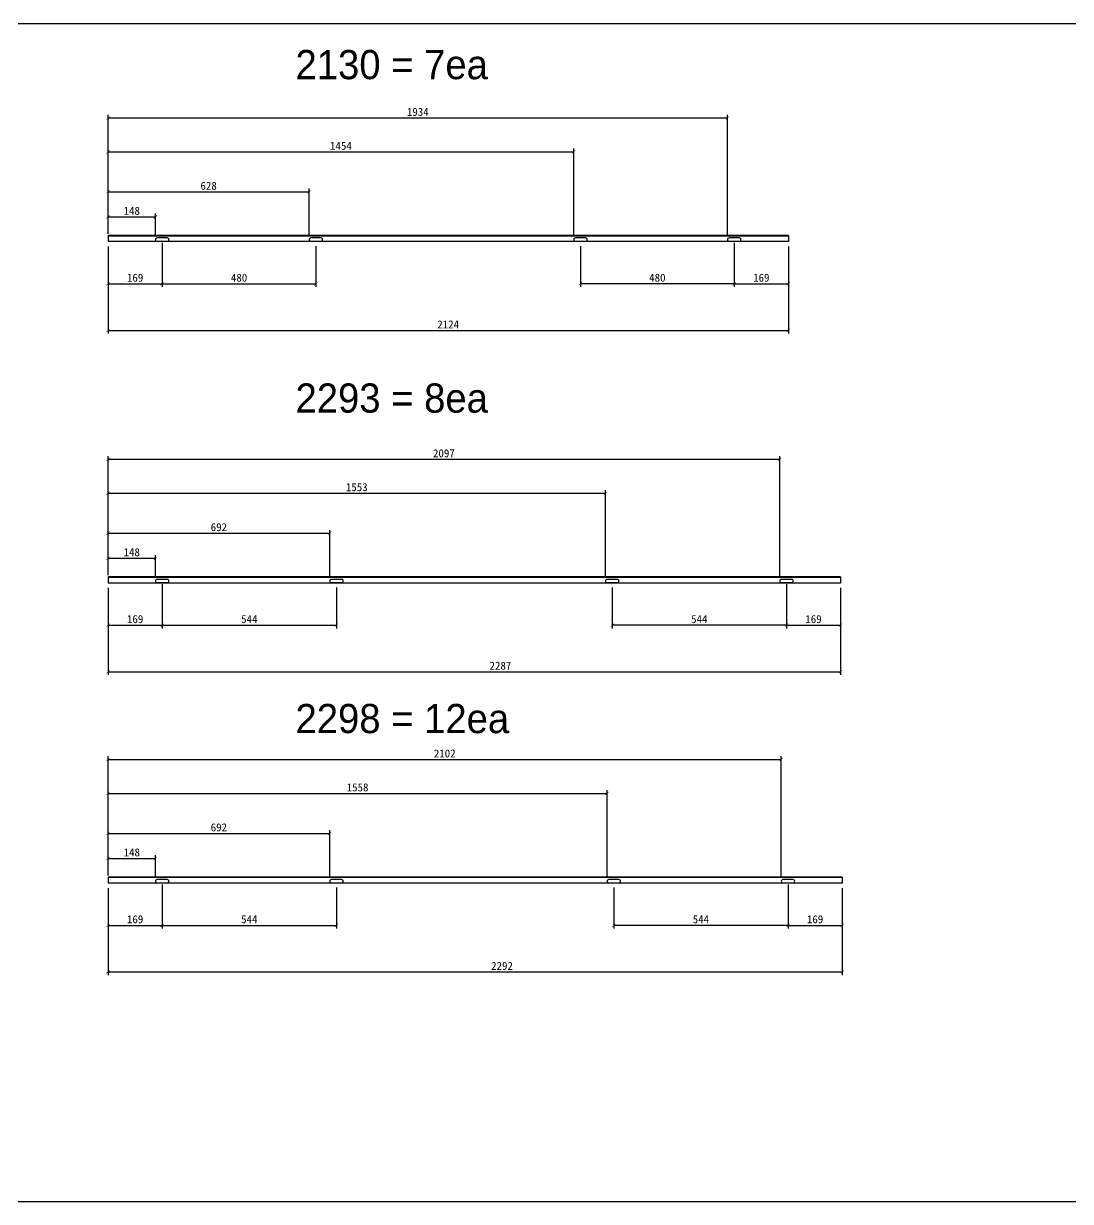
# Model space of a CAD drawing. Header units: millimetres. Extents: x -44117 to 256353, y -2095463 to 65325.
# Drawn here: x 118289 to 121558, y -852491 to -848813 of the extents above; entities that cross this region are included whole.
import ezdxf

# ---------------------------------------------------------------- set-up
doc = ezdxf.new("R2010")
doc.units = ezdxf.units.MM
doc.header["$LTSCALE"] = 10
doc.dimstyles.new('ISO-25', dxfattribs={"dimtxt": 2.5, "dimasz": 2.5, "dimexe": 1, "dimexo": 1, "dimtad": 1, "dimtxsty": 'Standard', "dimblk": 'ARCHTICK', "dimcen": 2.5, "dimadec": 0, "dimazin": 0, "dimtfac": 1, "dimtmove": 0, "dimatfit": 3, "dimfxl": 0, "dimarcsym": 0})

# ---------------------------------------------------------------- blocks, each defined once
blk = doc.blocks.new('_ArchTick')
at = {"color": 0, "linetype": 'ByBlock', "const_width": 0.15}
blk.add_lwpolyline([(-0.5, -0.5), (0.5, 0.5)], dxfattribs=at)
blk = doc.blocks.new('*D5536')
at = {"color": 0, "lineweight": -2}
for p, q in [((118553.1, -849509), (118553.1, -849781.1)), ((120677.1, -849509), (120677.1, -849781.1)), ((118553.1, -849771.1), (120677.1, -849771.1))]:
    blk.add_line(p, q, dxfattribs=at)
at = {"layer": 'Defpoints', "color": 0}
for p in [(118553.1, -849494), (120677.1, -849494), (120677.1, -849771.1)]:
    blk.add_point(p, dxfattribs=at)
at = {"color": 0, "lineweight": -2, "xscale": 10, "yscale": 10, "zscale": 10, "rotation": 180}
blk.add_blockref('_ArchTick', (118553.1, -849771.1), dxfattribs=at)
at = {"color": 0, "lineweight": -2, "xscale": 10, "yscale": 10, "zscale": 10}
blk.add_blockref('_ArchTick', (120677.1, -849771.1), dxfattribs=at)
at = {"color": 0, "insert": (119615.1, -849752.3), "char_height": 25, "attachment_point": 5}
blk.add_mtext('2124', dxfattribs=at)
blk = doc.blocks.new('*D5537')
at = {"color": 0, "lineweight": -2}
for p, q in [((118553.1, -849509), (118553.1, -849635.6)), ((118722.1, -849497.6), (118722.1, -849635.6)), ((118553.1, -849625.6), (118722.1, -849625.6))]:
    blk.add_line(p, q, dxfattribs=at)
at = {"layer": 'Defpoints', "color": 0}
for p in [(118722.1, -849482.6), (118553.1, -849494), (118722.1, -849625.6)]:
    blk.add_point(p, dxfattribs=at)
at = {"color": 0, "lineweight": -2, "xscale": 10, "yscale": 10, "zscale": 10, "rotation": 180}
blk.add_blockref('_ArchTick', (118553.1, -849625.6), dxfattribs=at)
at = {"color": 0, "lineweight": -2, "xscale": 10, "yscale": 10, "zscale": 10}
blk.add_blockref('_ArchTick', (118722.1, -849625.6), dxfattribs=at)
at = {"color": 0, "insert": (118637.6, -849606.8), "char_height": 25, "attachment_point": 5}
blk.add_mtext('169', dxfattribs=at)
blk = doc.blocks.new('*D5538')
at = {"color": 0, "lineweight": -2}
for p, q in [((120508.1, -849497.6), (120508.1, -849635.6)), ((120677.1, -849509), (120677.1, -849635.6)), ((120508.1, -849625.6), (120677.1, -849625.6))]:
    blk.add_line(p, q, dxfattribs=at)
at = {"layer": 'Defpoints', "color": 0}
for p in [(120508.1, -849482.6), (120677.1, -849494), (120677.1, -849625.6)]:
    blk.add_point(p, dxfattribs=at)
at = {"color": 0, "lineweight": -2, "xscale": 10, "yscale": 10, "zscale": 10, "rotation": 180}
blk.add_blockref('_ArchTick', (120508.1, -849625.6), dxfattribs=at)
at = {"color": 0, "lineweight": -2, "xscale": 10, "yscale": 10, "zscale": 10}
blk.add_blockref('_ArchTick', (120677.1, -849625.6), dxfattribs=at)
at = {"color": 0, "insert": (120592.6, -849606.8), "char_height": 25, "attachment_point": 5}
blk.add_mtext('169', dxfattribs=at)
blk = doc.blocks.new('*D5539')
at = {"color": 0, "lineweight": -2}
for p, q in [((118722.1, -849507.6), (118722.1, -849635.6)), ((119202.1, -849507.6), (119202.1, -849635.6)), ((118722.1, -849625.6), (119202.1, -849625.6))]:
    blk.add_line(p, q, dxfattribs=at)
at = {"layer": 'Defpoints', "color": 0}
for p in [(118722.1, -849492.6), (119202.1, -849492.6), (119202.1, -849625.6)]:
    blk.add_point(p, dxfattribs=at)
at = {"color": 0, "lineweight": -2, "xscale": 10, "yscale": 10, "zscale": 10, "rotation": 180}
blk.add_blockref('_ArchTick', (118722.1, -849625.6), dxfattribs=at)
at = {"color": 0, "lineweight": -2, "xscale": 10, "yscale": 10, "zscale": 10}
blk.add_blockref('_ArchTick', (119202.1, -849625.6), dxfattribs=at)
at = {"color": 0, "insert": (118962.1, -849606.8), "char_height": 25, "attachment_point": 5}
blk.add_mtext('480', dxfattribs=at)
blk = doc.blocks.new('*D5540')
at = {"color": 0, "lineweight": -2}
for p, q in [((120028.1, -849507.6), (120028.1, -849635.6)), ((120508.1, -849507.6), (120508.1, -849635.6)), ((120508.1, -849625.6), (120028.1, -849625.6))]:
    blk.add_line(p, q, dxfattribs=at)
at = {"layer": 'Defpoints', "color": 0}
for p in [(120028.1, -849492.6), (120508.1, -849492.6), (120028.1, -849625.6)]:
    blk.add_point(p, dxfattribs=at)
at = {"color": 0, "lineweight": -2, "xscale": 10, "yscale": 10, "zscale": 10, "rotation": 180}
blk.add_blockref('_ArchTick', (120028.1, -849625.6), dxfattribs=at)
at = {"color": 0, "lineweight": -2, "xscale": 10, "yscale": 10, "zscale": 10}
blk.add_blockref('_ArchTick', (120508.1, -849625.6), dxfattribs=at)
at = {"color": 0, "insert": (120268.1, -849606.8), "char_height": 25, "attachment_point": 5}
blk.add_mtext('480', dxfattribs=at)
blk = doc.blocks.new('*D5541')
at = {"color": 0, "lineweight": -2}
for p, q in [((118553.1, -849461.4), (118553.1, -849406.6)), ((118701.1, -849472.6), (118701.1, -849406.6)), ((118553.1, -849416.6), (118701.1, -849416.6))]:
    blk.add_line(p, q, dxfattribs=at)
at = {"layer": 'Defpoints', "color": 0}
for p in [(118701.1, -849416.6), (118553.1, -849476.4), (118701.1, -849487.6)]:
    blk.add_point(p, dxfattribs=at)
at = {"color": 0, "lineweight": -2, "xscale": 10, "yscale": 10, "zscale": 10, "rotation": 180}
blk.add_blockref('_ArchTick', (118553.1, -849416.6), dxfattribs=at)
at = {"color": 0, "lineweight": -2, "xscale": 10, "yscale": 10, "zscale": 10}
blk.add_blockref('_ArchTick', (118701.1, -849416.6), dxfattribs=at)
at = {"color": 0, "insert": (118627.1, -849397.9), "char_height": 25, "attachment_point": 5}
blk.add_mtext('148', dxfattribs=at)
blk = doc.blocks.new('*D5542')
at = {"color": 0, "lineweight": -2}
for p, q in [((118553.1, -849461.4), (118553.1, -849328.4)), ((118553.1, -849338.4), (119181.1, -849338.4)), ((119181.1, -849472.6), (119181.1, -849328.4))]:
    blk.add_line(p, q, dxfattribs=at)
at = {"layer": 'Defpoints', "color": 0}
for p in [(119181.1, -849338.4), (118553.1, -849476.4), (119181.1, -849487.6)]:
    blk.add_point(p, dxfattribs=at)
at = {"color": 0, "lineweight": -2, "xscale": 10, "yscale": 10, "zscale": 10, "rotation": 180}
blk.add_blockref('_ArchTick', (118553.1, -849338.4), dxfattribs=at)
at = {"color": 0, "lineweight": -2, "xscale": 10, "yscale": 10, "zscale": 10}
blk.add_blockref('_ArchTick', (119181.1, -849338.4), dxfattribs=at)
at = {"color": 0, "insert": (118867.1, -849319.7), "char_height": 25, "attachment_point": 5}
blk.add_mtext('628', dxfattribs=at)
blk = doc.blocks.new('*D5543')
at = {"color": 0, "lineweight": -2}
for p, q in [((118553.1, -849469.5), (118553.1, -849203.6)), ((118553.1, -849213.6), (120007.1, -849213.6)), ((120007.1, -849472.6), (120007.1, -849203.6))]:
    blk.add_line(p, q, dxfattribs=at)
at = {"layer": 'Defpoints', "color": 0}
for p in [(120007.1, -849213.6), (118553.1, -849484.5), (120007.1, -849487.6)]:
    blk.add_point(p, dxfattribs=at)
at = {"color": 0, "lineweight": -2, "xscale": 10, "yscale": 10, "zscale": 10, "rotation": 180}
blk.add_blockref('_ArchTick', (118553.1, -849213.6), dxfattribs=at)
at = {"color": 0, "lineweight": -2, "xscale": 10, "yscale": 10, "zscale": 10}
blk.add_blockref('_ArchTick', (120007.1, -849213.6), dxfattribs=at)
at = {"color": 0, "insert": (119280.1, -849194.9), "char_height": 25, "attachment_point": 5}
blk.add_mtext('1454', dxfattribs=at)
blk = doc.blocks.new('*D5544')
at = {"color": 0, "lineweight": -2}
for p, q in [((118553.1, -849469.5), (118553.1, -849097.7)), ((118553.1, -849107.7), (120487.1, -849107.7)), ((120487.1, -849472.6), (120487.1, -849097.7))]:
    blk.add_line(p, q, dxfattribs=at)
at = {"layer": 'Defpoints', "color": 0}
for p in [(120487.1, -849107.7), (118553.1, -849484.5), (120487.1, -849487.6)]:
    blk.add_point(p, dxfattribs=at)
at = {"color": 0, "lineweight": -2, "xscale": 10, "yscale": 10, "zscale": 10, "rotation": 180}
blk.add_blockref('_ArchTick', (118553.1, -849107.7), dxfattribs=at)
at = {"color": 0, "lineweight": -2, "xscale": 10, "yscale": 10, "zscale": 10}
blk.add_blockref('_ArchTick', (120487.1, -849107.7), dxfattribs=at)
at = {"color": 0, "insert": (119520.1, -849089), "char_height": 25, "attachment_point": 5}
blk.add_mtext('1934', dxfattribs=at)
blk = doc.blocks.new('*D5545')
at = {"color": 0, "lineweight": -2}
for p, q in [((118553.1, -850575.1), (118553.1, -850847.2)), ((120840.1, -850575.1), (120840.1, -850847.2)), ((118553.1, -850837.2), (120840.1, -850837.2))]:
    blk.add_line(p, q, dxfattribs=at)
at = {"layer": 'Defpoints', "color": 0}
for p in [(118553.1, -850560.1), (120840.1, -850560.1), (120840.1, -850837.2)]:
    blk.add_point(p, dxfattribs=at)
at = {"color": 0, "lineweight": -2, "xscale": 10, "yscale": 10, "zscale": 10, "rotation": 180}
blk.add_blockref('_ArchTick', (118553.1, -850837.2), dxfattribs=at)
at = {"color": 0, "lineweight": -2, "xscale": 10, "yscale": 10, "zscale": 10}
blk.add_blockref('_ArchTick', (120840.1, -850837.2), dxfattribs=at)
at = {"color": 0, "insert": (119778.1, -850818.5), "char_height": 25, "attachment_point": 5}
blk.add_mtext('2287', dxfattribs=at)
blk = doc.blocks.new('*D5546')
at = {"color": 0, "lineweight": -2}
for p, q in [((118553.1, -850575.1), (118553.1, -850701.7)), ((118722.1, -850563.7), (118722.1, -850701.7)), ((118553.1, -850691.7), (118722.1, -850691.7))]:
    blk.add_line(p, q, dxfattribs=at)
at = {"layer": 'Defpoints', "color": 0}
for p in [(118722.1, -850548.7), (118553.1, -850560.1), (118722.1, -850691.7)]:
    blk.add_point(p, dxfattribs=at)
at = {"color": 0, "lineweight": -2, "xscale": 10, "yscale": 10, "zscale": 10, "rotation": 180}
blk.add_blockref('_ArchTick', (118553.1, -850691.7), dxfattribs=at)
at = {"color": 0, "lineweight": -2, "xscale": 10, "yscale": 10, "zscale": 10}
blk.add_blockref('_ArchTick', (118722.1, -850691.7), dxfattribs=at)
at = {"color": 0, "insert": (118637.6, -850672.9), "char_height": 25, "attachment_point": 5}
blk.add_mtext('169', dxfattribs=at)
blk = doc.blocks.new('*D5547')
at = {"color": 0, "lineweight": -2}
for p, q in [((120671.1, -850563.7), (120671.1, -850701.7)), ((120840.1, -850575.1), (120840.1, -850701.7)), ((120671.1, -850691.7), (120840.1, -850691.7))]:
    blk.add_line(p, q, dxfattribs=at)
at = {"layer": 'Defpoints', "color": 0}
for p in [(120671.1, -850548.7), (120840.1, -850560.1), (120840.1, -850691.7)]:
    blk.add_point(p, dxfattribs=at)
at = {"color": 0, "lineweight": -2, "xscale": 10, "yscale": 10, "zscale": 10, "rotation": 180}
blk.add_blockref('_ArchTick', (120671.1, -850691.7), dxfattribs=at)
at = {"color": 0, "lineweight": -2, "xscale": 10, "yscale": 10, "zscale": 10}
blk.add_blockref('_ArchTick', (120840.1, -850691.7), dxfattribs=at)
at = {"color": 0, "insert": (120755.6, -850672.9), "char_height": 25, "attachment_point": 5}
blk.add_mtext('169', dxfattribs=at)
blk = doc.blocks.new('*D5548')
at = {"color": 0, "lineweight": -2}
for p, q in [((118722.1, -850573.7), (118722.1, -850701.7)), ((119266.1, -850573.7), (119266.1, -850701.7)), ((118722.1, -850691.7), (119266.1, -850691.7))]:
    blk.add_line(p, q, dxfattribs=at)
at = {"layer": 'Defpoints', "color": 0}
for p in [(118722.1, -850558.7), (119266.1, -850558.7), (119266.1, -850691.7)]:
    blk.add_point(p, dxfattribs=at)
at = {"color": 0, "lineweight": -2, "xscale": 10, "yscale": 10, "zscale": 10, "rotation": 180}
blk.add_blockref('_ArchTick', (118722.1, -850691.7), dxfattribs=at)
at = {"color": 0, "lineweight": -2, "xscale": 10, "yscale": 10, "zscale": 10}
blk.add_blockref('_ArchTick', (119266.1, -850691.7), dxfattribs=at)
at = {"color": 0, "insert": (118994.1, -850672.9), "char_height": 25, "attachment_point": 5}
blk.add_mtext('544', dxfattribs=at)
blk = doc.blocks.new('*D5549')
at = {"color": 0, "lineweight": -2}
for p, q in [((120127.1, -850573.7), (120127.1, -850701.7)), ((120671.1, -850573.7), (120671.1, -850701.7)), ((120671.1, -850691.7), (120127.1, -850691.7))]:
    blk.add_line(p, q, dxfattribs=at)
at = {"layer": 'Defpoints', "color": 0}
for p in [(120127.1, -850558.7), (120671.1, -850558.7), (120127.1, -850691.7)]:
    blk.add_point(p, dxfattribs=at)
at = {"color": 0, "lineweight": -2, "xscale": 10, "yscale": 10, "zscale": 10, "rotation": 180}
blk.add_blockref('_ArchTick', (120127.1, -850691.7), dxfattribs=at)
at = {"color": 0, "lineweight": -2, "xscale": 10, "yscale": 10, "zscale": 10}
blk.add_blockref('_ArchTick', (120671.1, -850691.7), dxfattribs=at)
at = {"color": 0, "insert": (120399.1, -850672.9), "char_height": 25, "attachment_point": 5}
blk.add_mtext('544', dxfattribs=at)
blk = doc.blocks.new('*D5550')
at = {"color": 0, "lineweight": -2}
for p, q in [((118553.1, -850527.5), (118553.1, -850472.8)), ((118553.1, -850482.8), (118701.1, -850482.8)), ((118701.1, -850538.7), (118701.1, -850472.8))]:
    blk.add_line(p, q, dxfattribs=at)
at = {"layer": 'Defpoints', "color": 0}
for p in [(118701.1, -850482.8), (118553.1, -850542.5), (118701.1, -850553.7)]:
    blk.add_point(p, dxfattribs=at)
at = {"color": 0, "lineweight": -2, "xscale": 10, "yscale": 10, "zscale": 10, "rotation": 180}
blk.add_blockref('_ArchTick', (118553.1, -850482.8), dxfattribs=at)
at = {"color": 0, "lineweight": -2, "xscale": 10, "yscale": 10, "zscale": 10}
blk.add_blockref('_ArchTick', (118701.1, -850482.8), dxfattribs=at)
at = {"color": 0, "insert": (118627.1, -850464), "char_height": 25, "attachment_point": 5}
blk.add_mtext('148', dxfattribs=at)
blk = doc.blocks.new('*D5551')
at = {"color": 0, "lineweight": -2}
for p, q in [((118553.1, -850527.5), (118553.1, -850394.6)), ((118553.1, -850404.6), (119245.1, -850404.6)), ((119245.1, -850538.7), (119245.1, -850394.6))]:
    blk.add_line(p, q, dxfattribs=at)
at = {"layer": 'Defpoints', "color": 0}
for p in [(119245.1, -850404.6), (118553.1, -850542.5), (119245.1, -850553.7)]:
    blk.add_point(p, dxfattribs=at)
at = {"color": 0, "lineweight": -2, "xscale": 10, "yscale": 10, "zscale": 10, "rotation": 180}
blk.add_blockref('_ArchTick', (118553.1, -850404.6), dxfattribs=at)
at = {"color": 0, "lineweight": -2, "xscale": 10, "yscale": 10, "zscale": 10}
blk.add_blockref('_ArchTick', (119245.1, -850404.6), dxfattribs=at)
at = {"color": 0, "insert": (118899.1, -850385.8), "char_height": 25, "attachment_point": 5}
blk.add_mtext('692', dxfattribs=at)
blk = doc.blocks.new('*D5552')
at = {"color": 0, "lineweight": -2}
for p, q in [((118553.1, -850535.6), (118553.1, -850269.8)), ((118553.1, -850279.8), (120106.1, -850279.8)), ((120106.1, -850538.7), (120106.1, -850269.8))]:
    blk.add_line(p, q, dxfattribs=at)
at = {"layer": 'Defpoints', "color": 0}
for p in [(120106.1, -850279.8), (118553.1, -850550.6), (120106.1, -850553.7)]:
    blk.add_point(p, dxfattribs=at)
at = {"color": 0, "lineweight": -2, "xscale": 10, "yscale": 10, "zscale": 10, "rotation": 180}
blk.add_blockref('_ArchTick', (118553.1, -850279.8), dxfattribs=at)
at = {"color": 0, "lineweight": -2, "xscale": 10, "yscale": 10, "zscale": 10}
blk.add_blockref('_ArchTick', (120106.1, -850279.8), dxfattribs=at)
at = {"color": 0, "insert": (119329.6, -850261), "char_height": 25, "attachment_point": 5}
blk.add_mtext('1553', dxfattribs=at)
blk = doc.blocks.new('*D5553')
at = {"color": 0, "lineweight": -2}
for p, q in [((118553.1, -850535.6), (118553.1, -850163.8)), ((118553.1, -850173.8), (120650.1, -850173.8)), ((120650.1, -850538.7), (120650.1, -850163.8))]:
    blk.add_line(p, q, dxfattribs=at)
at = {"layer": 'Defpoints', "color": 0}
for p in [(120650.1, -850173.8), (118553.1, -850550.6), (120650.1, -850553.7)]:
    blk.add_point(p, dxfattribs=at)
at = {"color": 0, "lineweight": -2, "xscale": 10, "yscale": 10, "zscale": 10, "rotation": 180}
blk.add_blockref('_ArchTick', (118553.1, -850173.8), dxfattribs=at)
at = {"color": 0, "lineweight": -2, "xscale": 10, "yscale": 10, "zscale": 10}
blk.add_blockref('_ArchTick', (120650.1, -850173.8), dxfattribs=at)
at = {"color": 0, "insert": (119601.6, -850155.1), "char_height": 25, "attachment_point": 5}
blk.add_mtext('2097', dxfattribs=at)
blk = doc.blocks.new('*D5554')
at = {"color": 0, "lineweight": -2}
for p, q in [((118553.1, -851512.6), (118553.1, -851784.7)), ((120845.1, -851512.6), (120845.1, -851784.7)), ((118553.1, -851774.7), (120845.1, -851774.7))]:
    blk.add_line(p, q, dxfattribs=at)
at = {"layer": 'Defpoints', "color": 0}
for p in [(118553.1, -851497.6), (120845.1, -851497.6), (120845.1, -851774.7)]:
    blk.add_point(p, dxfattribs=at)
at = {"color": 0, "lineweight": -2, "xscale": 10, "yscale": 10, "zscale": 10, "rotation": 180}
blk.add_blockref('_ArchTick', (118553.1, -851774.7), dxfattribs=at)
at = {"color": 0, "lineweight": -2, "xscale": 10, "yscale": 10, "zscale": 10}
blk.add_blockref('_ArchTick', (120845.1, -851774.7), dxfattribs=at)
at = {"color": 0, "insert": (119783.1, -851756), "char_height": 25, "attachment_point": 5}
blk.add_mtext('2292', dxfattribs=at)
blk = doc.blocks.new('*D5555')
at = {"color": 0, "lineweight": -2}
for p, q in [((118553.1, -851512.6), (118553.1, -851639.2)), ((118722.1, -851501.2), (118722.1, -851639.2)), ((118553.1, -851629.2), (118722.1, -851629.2))]:
    blk.add_line(p, q, dxfattribs=at)
at = {"layer": 'Defpoints', "color": 0}
for p in [(118553.1, -851497.6), (118722.1, -851486.2), (118722.1, -851629.2)]:
    blk.add_point(p, dxfattribs=at)
at = {"color": 0, "lineweight": -2, "xscale": 10, "yscale": 10, "zscale": 10, "rotation": 180}
blk.add_blockref('_ArchTick', (118553.1, -851629.2), dxfattribs=at)
at = {"color": 0, "lineweight": -2, "xscale": 10, "yscale": 10, "zscale": 10}
blk.add_blockref('_ArchTick', (118722.1, -851629.2), dxfattribs=at)
at = {"color": 0, "insert": (118637.6, -851610.4), "char_height": 25, "attachment_point": 5}
blk.add_mtext('169', dxfattribs=at)
blk = doc.blocks.new('*D5556')
at = {"color": 0, "lineweight": -2}
for p, q in [((120676.1, -851501.2), (120676.1, -851639.2)), ((120845.1, -851512.6), (120845.1, -851639.2)), ((120676.1, -851629.2), (120845.1, -851629.2))]:
    blk.add_line(p, q, dxfattribs=at)
at = {"layer": 'Defpoints', "color": 0}
for p in [(120676.1, -851486.2), (120845.1, -851497.6), (120845.1, -851629.2)]:
    blk.add_point(p, dxfattribs=at)
at = {"color": 0, "lineweight": -2, "xscale": 10, "yscale": 10, "zscale": 10, "rotation": 180}
blk.add_blockref('_ArchTick', (120676.1, -851629.2), dxfattribs=at)
at = {"color": 0, "lineweight": -2, "xscale": 10, "yscale": 10, "zscale": 10}
blk.add_blockref('_ArchTick', (120845.1, -851629.2), dxfattribs=at)
at = {"color": 0, "insert": (120760.6, -851610.4), "char_height": 25, "attachment_point": 5}
blk.add_mtext('169', dxfattribs=at)
blk = doc.blocks.new('*D5557')
at = {"color": 0, "lineweight": -2}
for p, q in [((118722.1, -851511.2), (118722.1, -851639.2)), ((119266.1, -851511.2), (119266.1, -851639.2)), ((118722.1, -851629.2), (119266.1, -851629.2))]:
    blk.add_line(p, q, dxfattribs=at)
at = {"layer": 'Defpoints', "color": 0}
for p in [(118722.1, -851496.2), (119266.1, -851496.2), (119266.1, -851629.2)]:
    blk.add_point(p, dxfattribs=at)
at = {"color": 0, "lineweight": -2, "xscale": 10, "yscale": 10, "zscale": 10, "rotation": 180}
blk.add_blockref('_ArchTick', (118722.1, -851629.2), dxfattribs=at)
at = {"color": 0, "lineweight": -2, "xscale": 10, "yscale": 10, "zscale": 10}
blk.add_blockref('_ArchTick', (119266.1, -851629.2), dxfattribs=at)
at = {"color": 0, "insert": (118994.1, -851610.4), "char_height": 25, "attachment_point": 5}
blk.add_mtext('544', dxfattribs=at)
blk = doc.blocks.new('*D5558')
at = {"color": 0, "lineweight": -2}
for p, q in [((120132.1, -851511.2), (120132.1, -851639.2)), ((120676.1, -851511.2), (120676.1, -851639.2)), ((120676.1, -851629.2), (120132.1, -851629.2))]:
    blk.add_line(p, q, dxfattribs=at)
at = {"layer": 'Defpoints', "color": 0}
for p in [(120132.1, -851496.2), (120676.1, -851496.2), (120132.1, -851629.2)]:
    blk.add_point(p, dxfattribs=at)
at = {"color": 0, "lineweight": -2, "xscale": 10, "yscale": 10, "zscale": 10, "rotation": 180}
blk.add_blockref('_ArchTick', (120132.1, -851629.2), dxfattribs=at)
at = {"color": 0, "lineweight": -2, "xscale": 10, "yscale": 10, "zscale": 10}
blk.add_blockref('_ArchTick', (120676.1, -851629.2), dxfattribs=at)
at = {"color": 0, "insert": (120404.1, -851610.4), "char_height": 25, "attachment_point": 5}
blk.add_mtext('544', dxfattribs=at)
blk = doc.blocks.new('*D5559')
at = {"color": 0, "lineweight": -2}
for p, q in [((118553.1, -851465), (118553.1, -851410.3)), ((118553.1, -851420.3), (118701.1, -851420.3)), ((118701.1, -851476.2), (118701.1, -851410.3))]:
    blk.add_line(p, q, dxfattribs=at)
at = {"layer": 'Defpoints', "color": 0}
for p in [(118701.1, -851420.3), (118553.1, -851480), (118701.1, -851491.2)]:
    blk.add_point(p, dxfattribs=at)
at = {"color": 0, "lineweight": -2, "xscale": 10, "yscale": 10, "zscale": 10, "rotation": 180}
blk.add_blockref('_ArchTick', (118553.1, -851420.3), dxfattribs=at)
at = {"color": 0, "lineweight": -2, "xscale": 10, "yscale": 10, "zscale": 10}
blk.add_blockref('_ArchTick', (118701.1, -851420.3), dxfattribs=at)
at = {"color": 0, "insert": (118627.1, -851401.5), "char_height": 25, "attachment_point": 5}
blk.add_mtext('148', dxfattribs=at)
blk = doc.blocks.new('*D5560')
at = {"color": 0, "lineweight": -2}
for p, q in [((118553.1, -851465), (118553.1, -851332.1)), ((118553.1, -851342.1), (119245.1, -851342.1)), ((119245.1, -851476.2), (119245.1, -851332.1))]:
    blk.add_line(p, q, dxfattribs=at)
at = {"layer": 'Defpoints', "color": 0}
for p in [(119245.1, -851342.1), (118553.1, -851480), (119245.1, -851491.2)]:
    blk.add_point(p, dxfattribs=at)
at = {"color": 0, "lineweight": -2, "xscale": 10, "yscale": 10, "zscale": 10, "rotation": 180}
blk.add_blockref('_ArchTick', (118553.1, -851342.1), dxfattribs=at)
at = {"color": 0, "lineweight": -2, "xscale": 10, "yscale": 10, "zscale": 10}
blk.add_blockref('_ArchTick', (119245.1, -851342.1), dxfattribs=at)
at = {"color": 0, "insert": (118899.1, -851323.3), "char_height": 25, "attachment_point": 5}
blk.add_mtext('692', dxfattribs=at)
blk = doc.blocks.new('*D5561')
at = {"color": 0, "lineweight": -2}
for p, q in [((118553.1, -851473.1), (118553.1, -851207.3)), ((118553.1, -851217.3), (120111.1, -851217.3)), ((120111.1, -851476.2), (120111.1, -851207.3))]:
    blk.add_line(p, q, dxfattribs=at)
at = {"layer": 'Defpoints', "color": 0}
for p in [(120111.1, -851217.3), (118553.1, -851488.1), (120111.1, -851491.2)]:
    blk.add_point(p, dxfattribs=at)
at = {"color": 0, "lineweight": -2, "xscale": 10, "yscale": 10, "zscale": 10, "rotation": 180}
blk.add_blockref('_ArchTick', (118553.1, -851217.3), dxfattribs=at)
at = {"color": 0, "lineweight": -2, "xscale": 10, "yscale": 10, "zscale": 10}
blk.add_blockref('_ArchTick', (120111.1, -851217.3), dxfattribs=at)
at = {"color": 0, "insert": (119332.1, -851198.5), "char_height": 25, "attachment_point": 5}
blk.add_mtext('1558', dxfattribs=at)
blk = doc.blocks.new('*D5562')
at = {"color": 0, "lineweight": -2}
for p, q in [((118553.1, -851473.1), (118553.1, -851101.3)), ((120655.1, -851476.2), (120655.1, -851101.3)), ((118553.1, -851111.3), (120655.1, -851111.3))]:
    blk.add_line(p, q, dxfattribs=at)
at = {"layer": 'Defpoints', "color": 0}
for p in [(120655.1, -851111.3), (118553.1, -851488.1), (120655.1, -851491.2)]:
    blk.add_point(p, dxfattribs=at)
at = {"color": 0, "lineweight": -2, "xscale": 10, "yscale": 10, "zscale": 10, "rotation": 180}
blk.add_blockref('_ArchTick', (118553.1, -851111.3), dxfattribs=at)
at = {"color": 0, "lineweight": -2, "xscale": 10, "yscale": 10, "zscale": 10}
blk.add_blockref('_ArchTick', (120655.1, -851111.3), dxfattribs=at)
at = {"color": 0, "insert": (119604.1, -851092.6), "char_height": 25, "attachment_point": 5}
blk.add_mtext('2102', dxfattribs=at)

msp = doc.modelspace()

# ---------------------------------------------------------------- linework, layer by layer
at = {"color": 1}
for p, q in [((104260.77588, -848812.88833), (196529.92274, -848812.88833)), ((104260.77588, -848812.88833), (196529.92274, -848812.88833)), ((106472.62401, -848812.88833), (198741.77087, -848812.88833)), ((106472.62401, -848812.88833), (198741.77087, -848812.88833)), ((104260.77588, -852491.44966), (196529.92274, -852491.44966)), ((104260.77588, -852491.44966), (196529.92274, -852491.44966)), ((106472.62401, -852491.44966), (198741.77087, -852491.44966)), ((106472.62401, -852491.44966), (198741.77087, -852491.44966))]:
    msp.add_line(p, q, dxfattribs=at)
at = {"linetype": 'Continuous'}
for p, q in [((120677.0957, -849474.97006), (118553.09091, -849474.97006)), ((120677.0957, -849476.37006), (118553.09091, -849476.37006)), ((120677.0957, -849493.97006), (118553.09091, -849493.97006)), ((120840.0957, -850541.08536), (118553.09091, -850541.08536)), ((120840.0957, -850542.48536), (118553.09091, -850542.48536)), ((120840.0957, -850560.08536), (118553.09091, -850560.08536)), ((120845.0957, -851478.60373), (118553.09091, -851478.60373)), ((120845.0957, -851480.00373), (118553.09091, -851480.00373)), ((120845.0957, -851497.60373), (118553.09091, -851497.60373))]:
    msp.add_line(p, q, dxfattribs=at)
for p, q in [((118553.09091, -849474.97006), (118553.09091, -849493.97006)), ((120677.0957, -849474.97006), (120677.0957, -849493.97006)), ((118553.09091, -850541.08536), (118553.09091, -850560.08536)), ((120840.0957, -850541.08536), (120840.0957, -850560.08536)), ((118553.09091, -851478.60373), (118553.09091, -851497.60373)), ((120845.0957, -851478.60373), (120845.0957, -851497.60373))]:
    msp.add_line(p, q)
at = {"color": 2, "linetype": 'Continuous'}
for points in [[(118701.09111, -849487.57006), (118701.09111, -849487.57006, 0.4142135624), (118706.09111, -849492.57006), (118738.09111, -849492.57006, 0.4142135624), (118743.09111, -849487.57006), (118743.09111, -849487.57006, 0.4142135624), (118738.09111, -849482.57006), (118706.09111, -849482.57006, 0.4142135624)], [(119181.09111, -849487.57006), (119181.09111, -849487.57006, 0.4142135624), (119186.09111, -849492.57006), (119218.09111, -849492.57006, 0.4142135624), (119223.09111, -849487.57006), (119223.09111, -849487.57006, 0.4142135624), (119218.09111, -849482.57006), (119186.09111, -849482.57006, 0.4142135624)], [(120007.09111, -849487.57006), (120007.09111, -849487.57006, 0.4142135624), (120012.09111, -849492.57006), (120044.09111, -849492.57006, 0.4142135624), (120049.09111, -849487.57006), (120049.09111, -849487.57006, 0.4142135624), (120044.09111, -849482.57006), (120012.09111, -849482.57006, 0.4142135624)], [(120487.09111, -849487.57006), (120487.09111, -849487.57006, 0.4142135624), (120492.09111, -849492.57006), (120524.09111, -849492.57006, 0.4142135624), (120529.09111, -849487.57006), (120529.09111, -849487.57006, 0.4142135624), (120524.09111, -849482.57006), (120492.09111, -849482.57006, 0.4142135624)], [(118701.09111, -850553.68536), (118701.09111, -850553.68536, 0.4142135624), (118706.09111, -850558.68536), (118738.09111, -850558.68536, 0.4142135624), (118743.09111, -850553.68536), (118743.09111, -850553.68536, 0.4142135624), (118738.09111, -850548.68536), (118706.09111, -850548.68536, 0.4142135624)], [(119245.09111, -850553.68536), (119245.09111, -850553.68536, 0.4142135624), (119250.09111, -850558.68536), (119282.09111, -850558.68536, 0.4142135624), (119287.09111, -850553.68536), (119287.09111, -850553.68536, 0.4142135624), (119282.09111, -850548.68536), (119250.09111, -850548.68536, 0.4142135624)], [(120106.09111, -850553.68536), (120106.09111, -850553.68536, 0.4142135624), (120111.09111, -850558.68536), (120143.09111, -850558.68536, 0.4142135624), (120148.09111, -850553.68536), (120148.09111, -850553.68536, 0.4142135624), (120143.09111, -850548.68536), (120111.09111, -850548.68536, 0.4142135624)], [(120650.09111, -850553.68536), (120650.09111, -850553.68536, 0.4142135624), (120655.09111, -850558.68536), (120687.09111, -850558.68536, 0.4142135624), (120692.09111, -850553.68536), (120692.09111, -850553.68536, 0.4142135624), (120687.09111, -850548.68536), (120655.09111, -850548.68536, 0.4142135624)], [(118701.09111, -851491.20373), (118701.09111, -851491.20373, 0.4142135624), (118706.09111, -851496.20373), (118738.09111, -851496.20373, 0.4142135624), (118743.09111, -851491.20373), (118743.09111, -851491.20373, 0.4142135624), (118738.09111, -851486.20373), (118706.09111, -851486.20373, 0.4142135624)], [(119245.09111, -851491.20373), (119245.09111, -851491.20373, 0.4142135624), (119250.09111, -851496.20373), (119282.09111, -851496.20373, 0.4142135624), (119287.09111, -851491.20373), (119287.09111, -851491.20373, 0.4142135624), (119282.09111, -851486.20373), (119250.09111, -851486.20373, 0.4142135624)], [(120111.09111, -851491.20373), (120111.09111, -851491.20373, 0.4142135624), (120116.09111, -851496.20373), (120148.09111, -851496.20373, 0.4142135624), (120153.09111, -851491.20373), (120153.09111, -851491.20373, 0.4142135624), (120148.09111, -851486.20373), (120116.09111, -851486.20373, 0.4142135624)], [(120655.09111, -851491.20373), (120655.09111, -851491.20373, 0.4142135624), (120660.09111, -851496.20373), (120692.09111, -851496.20373, 0.4142135624), (120697.09111, -851491.20373), (120697.09111, -851491.20373, 0.4142135624), (120692.09111, -851486.20373), (120660.09111, -851486.20373, 0.4142135624)]]:
    msp.add_lwpolyline(points, format="xyb", close=True, dxfattribs=at)

# ---------------------------------------------------------------- texts
at = {"char_height": 91.2356303, "attachment_point": 1}
for s, heights, insert in [('{\\fGulim|b0|i0|c129|p50;2130 = 7ea}', [-93.78683], (119138.38282, -848895.39578)), ('{\\fGulim|b0|i0|c129|p50;2293 = 8ea}', [-93.54386], (119138.38282, -849936.81903)), ('{\\fGulim|b0|i0|c129|p50;2298 = 12ea}', [-93.78683], (119138.38282, -850937.67858))]:
    msp.add_mtext_dynamic_manual_height_columns(s, width=2155.3243433, gutter_width=8.14604, heights=heights, dxfattribs=dict(at, insert=insert))

# ---------------------------------------------------------------- dimensions: what is measured, and where the dimension line sits
for base, p1, p2, picture, middle in [((120487.09111, -849107.70866), (118553.09091, -849484.47006), (120487.09111, -849487.57006), '*D5544', (119520.09101, -849088.95866)), ((120007.09111, -849213.6441), (118553.09091, -849484.47006), (120007.09111, -849487.57006), '*D5543', (119280.09101, -849194.8941)), ((119181.09111, -849338.44118), (118553.09091, -849476.37006), (119181.09111, -849487.57006), '*D5542', (118867.09101, -849319.69118)), ((118701.09111, -849416.63735), (118553.09091, -849476.37006), (118701.09111, -849487.57006), '*D5541', (118627.09101, -849397.88735)), ((118722.09111, -849625.55965), (118553.09091, -849493.97006), (118722.09111, -849482.57006), '*D5537', (118637.59101, -849606.80965)), ((120677.0957, -849625.55965), (120508.09111, -849482.57006), (120677.0957, -849493.97006), '*D5538', (120592.5934, -849606.80965)), ((119202.09111, -849625.55965), (118722.09111, -849492.57006), (119202.09111, -849492.57006), '*D5539', (118962.09111, -849606.80965)), ((120028.09111, -849625.55965), (120508.09111, -849492.57006), (120028.09111, -849492.57006), '*D5540', (120268.09111, -849606.80965)), ((120650.09111, -850173.82397), (118553.09091, -850550.58536), (120650.09111, -850553.68536), '*D5553', (119601.59101, -850155.07397)), ((120106.09111, -850279.75941), (118553.09091, -850550.58536), (120106.09111, -850553.68536), '*D5552', (119329.59101, -850261.00941)), ((119245.09111, -850404.55648), (118553.09091, -850542.48536), (119245.09111, -850553.68536), '*D5551', (118899.09101, -850385.80648)), ((118701.09111, -850482.75266), (118553.09091, -850542.48536), (118701.09111, -850553.68536), '*D5550', (118627.09101, -850464.00266)), ((118722.09111, -850691.67495), (118553.09091, -850560.08536), (118722.09111, -850548.68536), '*D5546', (118637.59101, -850672.92495)), ((120840.0957, -850691.67495), (120671.09111, -850548.68536), (120840.0957, -850560.08536), '*D5547', (120755.5934, -850672.92495)), ((119266.09111, -850691.67495), (118722.09111, -850558.68536), (119266.09111, -850558.68536), '*D5548', (118994.09111, -850672.92495)), ((120127.09111, -850691.67495), (120671.09111, -850558.68536), (120127.09111, -850558.68536), '*D5549', (120399.09111, -850672.92495)), ((120655.09111, -851111.34233), (118553.09091, -851488.10373), (120655.09111, -851491.20373), '*D5562', (119604.09101, -851092.59233)), ((120111.09111, -851217.27777), (118553.09091, -851488.10373), (120111.09111, -851491.20373), '*D5561', (119332.09101, -851198.52777)), ((119245.09111, -851342.07484), (118553.09091, -851480.00373), (119245.09111, -851491.20373), '*D5560', (118899.09101, -851323.32484)), ((118701.09111, -851420.27102), (118553.09091, -851480.00373), (118701.09111, -851491.20373), '*D5559', (118627.09101, -851401.52102)), ((118722.09111, -851629.19331), (118553.09091, -851497.60373), (118722.09111, -851486.20373), '*D5555', (118637.59101, -851610.44331)), ((119266.09111, -851629.19331), (118722.09111, -851496.20373), (119266.09111, -851496.20373), '*D5557', (118994.09111, -851610.44331)), ((120132.09111, -851629.19331), (120676.09111, -851496.20373), (120132.09111, -851496.20373), '*D5558', (120404.09111, -851610.44331)), ((120845.0957, -851629.19331), (120676.09111, -851486.20373), (120845.0957, -851497.60373), '*D5556', (120760.5934, -851610.44331))]:
    dim = msp.add_linear_dim(base=base, p1=p1, p2=p2, dimstyle='ISO-25', override={"dimscale": 10, "dimasz": 1, "dimexo": 1.5})
    dim.commit()
    dim.dimension.update_dxf_attribs({"geometry": picture, "text_midpoint": middle})
for base, p1, p2, picture, middle in [((120677.0957, -849771.09307), (118553.09091, -849493.97006), (120677.0957, -849493.97006), '*D5536', (119615.09331, -849771.09307)), ((120840.0957, -850837.20838), (118553.09091, -850560.08536), (120840.0957, -850560.08536), '*D5545', (119778.09331, -850837.20838)), ((120845.0957, -851774.72674), (118553.09091, -851497.60373), (120845.0957, -851497.60373), '*D5554', (119783.09331, -851774.72674))]:
    dim = msp.add_linear_dim(base=base, p1=p1, p2=p2, dimstyle='ISO-25', override={"dimscale": 10, "dimasz": 1, "dimexo": 1.5})
    dim.commit()
    dim.dimension.update_dxf_attribs({"geometry": picture, "text_midpoint": middle, "dimtype": 160})

doc.saveas('drawing.dxf')
